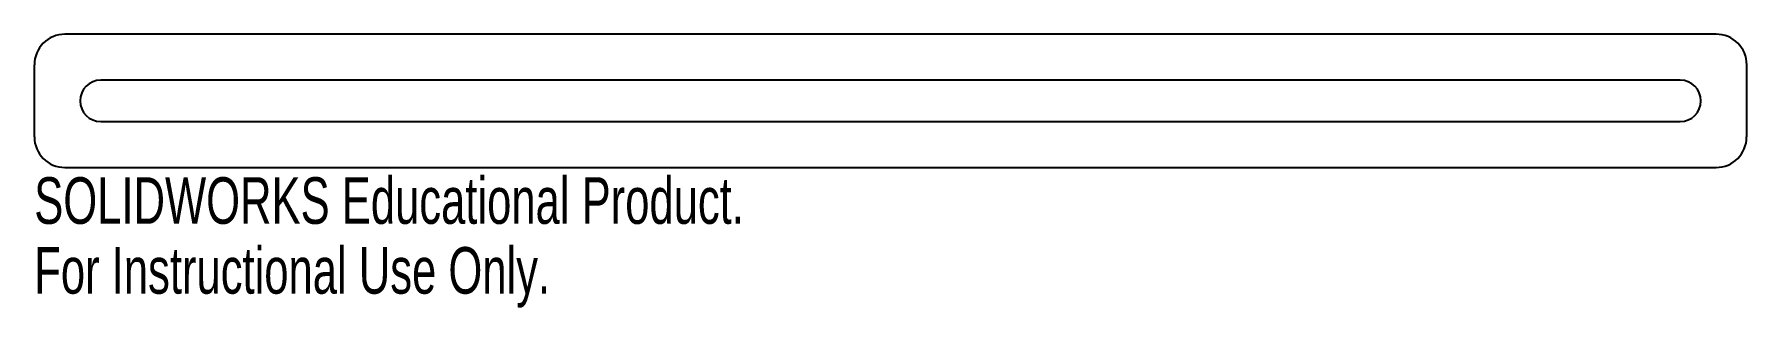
# Model space of a CAD drawing. Header units: millimetres. Extents: x -89 to 89, y -21 to 7.
import ezdxf

# ---------------------------------------------------------------- set-up
doc = ezdxf.new("R2010")
doc.units = ezdxf.units.MM
doc.styles.add('SLDTEXTSTYLE0', font='TXT', dxfattribs={"width": 0.7})

msp = doc.modelspace()

# ---------------------------------------------------------------- linework, layer by layer
at = {"color": 7, "linetype": 'Continuous', "lineweight": 25}
for p, q in [((85.72, 6.91), (-85.72, 6.91)), ((-88.9, 3.74), (-88.9, -3.74)), ((88.9, -3.74), (88.9, 3.74)), ((81.99, 2.15), (-81.99, 2.15)), ((-81.99, -2.15), (81.99, -2.15)), ((-85.72, -6.91), (85.72, -6.91))]:
    msp.add_line(p, q, dxfattribs=at)
for centre, radius, start, end in [((-85.72, 3.74), 3.17, 90, 180), ((85.72, 3.74), 3.18, 0, 90), ((-81.99, 0), 2.15, 90, 270), ((81.99, 0), 2.15, 270, 90), ((-85.72, -3.74), 3.17, 180, 270), ((85.72, -3.74), 3.17, 270, 0)]:
    msp.add_arc(centre, radius, start, end, dxfattribs=at)

# ---------------------------------------------------------------- texts
at = {"color": 7, "linetype": 'Continuous', "char_height": 4.8336, "attachment_point": 1, "style": 'SLDTEXTSTYLE0'}
for s, insert in [('SOLIDWORKS Educational Product.', (-88.9, -7.93)), ('For Instructional Use Only.', (-88.9, -15.18))]:
    msp.add_mtext(s, dxfattribs=dict(at, insert=insert))

doc.saveas('drawing.dxf')
